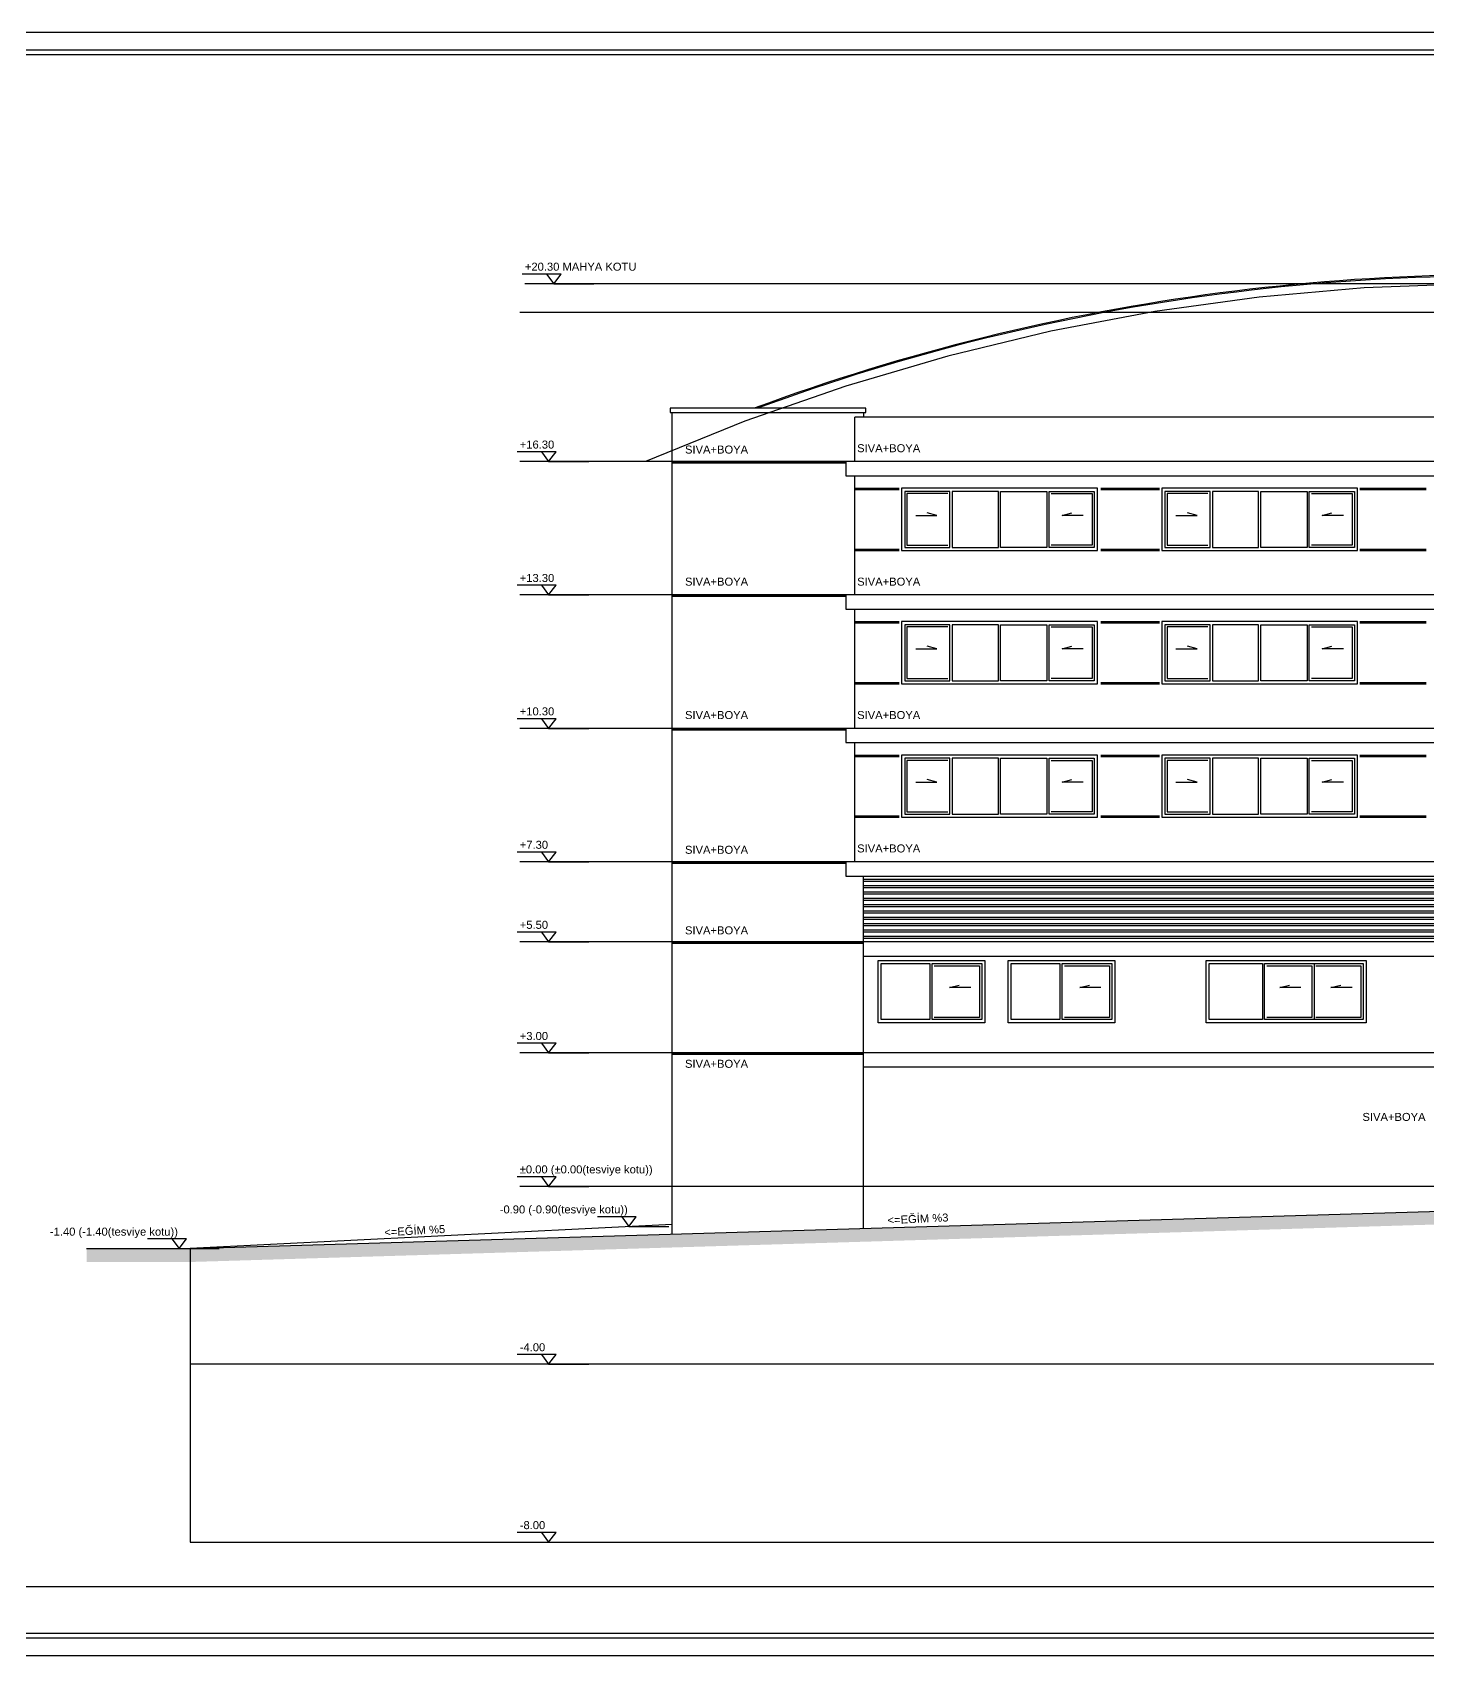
# Model space of a CAD drawing. Header units: millimetres. Extents: x 43168.9 to 43194.6, y -25545.1 to -25543.4.
# Drawn here: x 43187.417 to 43188.672, y -25544.97 to -25543.51 of the extents above; entities that cross this region are included whole.
import ezdxf

# ---------------------------------------------------------------- set-up
doc = ezdxf.new("R2010")
doc.units = ezdxf.units.MM
doc.header["$LTSCALE"] = 200
doc.linetypes.add('HIDDEN2', pattern=[0.1875, 0.125, -0.0625])
doc.linetypes.add('kesit_$0$HIDDEN2', pattern=[0.1875, 0.125, -0.0625])
for name, color, linetype in [('dograma_sgh', 43, 'Continuous'), ('gor-1_sgh', 232, 'Continuous'), ('gor-2_sgh', 161, 'Continuous'), ('gor-4_sgh', 17, 'Continuous'), ('izd-alt_sgh', 8, 'HIDDEN2'), ('kesit_$0$izd-alt_sgh', 8, 'kesit_$0$HIDDEN2'), ('kot_sgh', 7, 'Continuous'), ('pafta_sgh', 11, 'Continuous'), ('tarama-cevre_sgh', 8, 'Continuous'), ('tarama-zemin_sgh', 197, 'Continuous')]:
    doc.layers.add(name, color=color, linetype=linetype)
doc.styles.add('ARIAL', font='arial.ttf')

msp = doc.modelspace()

# ---------------------------------------------------------------- hatches: boundary and pattern name
at = {"layer": 'tarama-cevre_sgh'}
h = msp.add_hatch(color=251, dxfattribs=at)
h.dxf.hatch_style = 1
h.paths.add_polyline_path([(43189.4189, -25544.56), (43189.6721, -25544.56), (43189.6721, -25544.548), (43189.4187, -25544.548), (43187.559, -25544.604), (43187.466, -25544.604), (43187.466, -25544.616), (43187.5592, -25544.616)])

# ---------------------------------------------------------------- linework, layer by layer
at = {"color": 0}
for p, q in [((43187.8927, -25543.7273), (43187.8577, -25543.7273)), ((43187.8796, -25543.7273), (43187.8861, -25543.736)), ((43187.8861, -25543.736), (43187.8927, -25543.7273)), ((43187.8861, -25543.736), (43187.9221, -25543.736)), ((43187.8881, -25543.8873), (43187.8531, -25543.8873)), ((43187.875, -25543.8873), (43187.8815, -25543.896)), ((43187.8815, -25543.896), (43187.8881, -25543.8873)), ((43187.8815, -25543.896), (43187.9175, -25543.896)), ((43187.8881, -25544.0073), (43187.8531, -25544.0073)), ((43187.875, -25544.0073), (43187.8815, -25544.016)), ((43187.8815, -25544.016), (43187.8881, -25544.0073)), ((43187.8815, -25544.016), (43187.9175, -25544.016)), ((43187.8881, -25544.1273), (43187.8531, -25544.1273)), ((43187.875, -25544.1273), (43187.8815, -25544.136)), ((43187.8815, -25544.136), (43187.8881, -25544.1273)), ((43187.8815, -25544.136), (43187.9175, -25544.136)), ((43187.8881, -25544.2473), (43187.8531, -25544.2473)), ((43187.875, -25544.2473), (43187.8815, -25544.256)), ((43187.8815, -25544.256), (43187.8881, -25544.2473)), ((43187.8815, -25544.256), (43187.9175, -25544.256)), ((43187.8881, -25544.3193), (43187.8531, -25544.3193)), ((43187.875, -25544.3193), (43187.8815, -25544.328)), ((43187.8815, -25544.328), (43187.8881, -25544.3193)), ((43187.8815, -25544.328), (43187.9175, -25544.328)), ((43187.8881, -25544.4193), (43187.8531, -25544.4193)), ((43187.875, -25544.4193), (43187.8815, -25544.428)), ((43187.8815, -25544.428), (43187.8881, -25544.4193)), ((43187.8815, -25544.428), (43187.9175, -25544.428)), ((43187.8881, -25544.5393), (43187.8531, -25544.5393)), ((43187.875, -25544.5393), (43187.8815, -25544.548)), ((43187.8815, -25544.548), (43187.8881, -25544.5393)), ((43187.8815, -25544.548), (43187.9175, -25544.548)), ((43187.9603, -25544.5753), (43187.9253, -25544.5753)), ((43187.9472, -25544.5753), (43187.9537, -25544.584)), ((43187.9537, -25544.584), (43187.9603, -25544.5753)), ((43187.5557, -25544.5953), (43187.5207, -25544.5953)), ((43187.5426, -25544.5953), (43187.5492, -25544.604)), ((43187.5492, -25544.604), (43187.5557, -25544.5953)), ((43187.9537, -25544.584), (43187.9897, -25544.584)), ((43187.5492, -25544.604), (43187.5852, -25544.604)), ((43187.8881, -25544.6993), (43187.8531, -25544.6993)), ((43187.875, -25544.6993), (43187.8815, -25544.708)), ((43187.8815, -25544.708), (43187.8881, -25544.6993)), ((43187.8815, -25544.708), (43187.9175, -25544.708)), ((43187.8881, -25544.8593), (43187.8531, -25544.8593)), ((43187.875, -25544.8593), (43187.8815, -25544.868)), ((43187.8815, -25544.868), (43187.8881, -25544.8593)), ((43187.8815, -25544.868), (43187.9175, -25544.868))]:
    msp.add_line(p, q, dxfattribs=at)
at = {"layer": 'dograma_sgh'}
for p, q in [((43188.3749, -25543.92), (43188.1989, -25543.92)), ((43188.1989, -25543.92), (43188.1989, -25543.976)), ((43188.2423, -25543.9228), (43188.2017, -25543.9228)), ((43188.2017, -25543.9228), (43188.2017, -25543.9732)), ((43188.2403, -25543.9228), (43188.2017, -25543.9228)), ((43188.2017, -25543.9228), (43188.2017, -25543.9732)), ((43188.2403, -25543.9248), (43188.2037, -25543.9248)), ((43188.2037, -25543.9248), (43188.2037, -25543.9712)), ((43188.2423, -25543.9732), (43188.2423, -25543.9228)), ((43188.2859, -25543.9228), (43188.2443, -25543.9228)), ((43188.2443, -25543.9228), (43188.2443, -25543.9732)), ((43188.2859, -25543.9732), (43188.2859, -25543.9228)), ((43188.2879, -25543.9228), (43188.3295, -25543.9228)), ((43188.2879, -25543.9732), (43188.2879, -25543.9228)), ((43188.3295, -25543.9228), (43188.3295, -25543.9732)), ((43188.3315, -25543.9228), (43188.3721, -25543.9228)), ((43188.3315, -25543.9732), (43188.3315, -25543.9228)), ((43188.3335, -25543.9228), (43188.3721, -25543.9228)), ((43188.3335, -25543.9248), (43188.3701, -25543.9248)), ((43188.3701, -25543.9248), (43188.3701, -25543.9712)), ((43188.3721, -25543.9228), (43188.3721, -25543.9732)), ((43188.3721, -25543.9228), (43188.3721, -25543.9732)), ((43188.3749, -25543.976), (43188.3749, -25543.92)), ((43188.6089, -25543.92), (43188.4329, -25543.92)), ((43188.4329, -25543.92), (43188.4329, -25543.976)), ((43188.4763, -25543.9228), (43188.4357, -25543.9228)), ((43188.4357, -25543.9228), (43188.4357, -25543.9732)), ((43188.4743, -25543.9228), (43188.4357, -25543.9228)), ((43188.4357, -25543.9228), (43188.4357, -25543.9732)), ((43188.4743, -25543.9248), (43188.4377, -25543.9248)), ((43188.4377, -25543.9248), (43188.4377, -25543.9712)), ((43188.4763, -25543.9732), (43188.4763, -25543.9228)), ((43188.5199, -25543.9228), (43188.4783, -25543.9228)), ((43188.4783, -25543.9228), (43188.4783, -25543.9732)), ((43188.5199, -25543.9732), (43188.5199, -25543.9228)), ((43188.5219, -25543.9228), (43188.5635, -25543.9228)), ((43188.5219, -25543.9732), (43188.5219, -25543.9228)), ((43188.5635, -25543.9228), (43188.5635, -25543.9732)), ((43188.5655, -25543.9228), (43188.6061, -25543.9228)), ((43188.5655, -25543.9732), (43188.5655, -25543.9228)), ((43188.5675, -25543.9228), (43188.6061, -25543.9228)), ((43188.5675, -25543.9248), (43188.6041, -25543.9248)), ((43188.6041, -25543.9248), (43188.6041, -25543.9712)), ((43188.6061, -25543.9228), (43188.6061, -25543.9732)), ((43188.6061, -25543.9228), (43188.6061, -25543.9732)), ((43188.6089, -25543.976), (43188.6089, -25543.92)), ((43188.2116, -25543.9444), (43188.2306, -25543.9444)), ((43188.2306, -25543.9444), (43188.222, -25543.9421)), ((43188.3432, -25543.9444), (43188.3519, -25543.9421)), ((43188.3622, -25543.9444), (43188.3432, -25543.9444)), ((43188.4456, -25543.9444), (43188.4646, -25543.9444)), ((43188.4646, -25543.9444), (43188.456, -25543.9421)), ((43188.5772, -25543.9444), (43188.5859, -25543.9421)), ((43188.5962, -25543.9444), (43188.5772, -25543.9444)), ((43188.1989, -25543.976), (43188.3749, -25543.976)), ((43188.2017, -25543.9732), (43188.2403, -25543.9732)), ((43188.2017, -25543.9732), (43188.2403, -25543.9732)), ((43188.2037, -25543.9712), (43188.2403, -25543.9712)), ((43188.2403, -25543.9732), (43188.2423, -25543.9732)), ((43188.2443, -25543.9732), (43188.2859, -25543.9732)), ((43188.3295, -25543.9732), (43188.2879, -25543.9732)), ((43188.3335, -25543.9732), (43188.3315, -25543.9732)), ((43188.3701, -25543.9712), (43188.3335, -25543.9712)), ((43188.3721, -25543.9732), (43188.3335, -25543.9732)), ((43188.3721, -25543.9732), (43188.3335, -25543.9732)), ((43188.4329, -25543.976), (43188.6089, -25543.976)), ((43188.4357, -25543.9732), (43188.4743, -25543.9732)), ((43188.4357, -25543.9732), (43188.4743, -25543.9732)), ((43188.4377, -25543.9712), (43188.4743, -25543.9712)), ((43188.4743, -25543.9732), (43188.4763, -25543.9732)), ((43188.4783, -25543.9732), (43188.5199, -25543.9732)), ((43188.5635, -25543.9732), (43188.5219, -25543.9732)), ((43188.5675, -25543.9732), (43188.5655, -25543.9732)), ((43188.6041, -25543.9712), (43188.5675, -25543.9712)), ((43188.6061, -25543.9732), (43188.5675, -25543.9732)), ((43188.6061, -25543.9732), (43188.5675, -25543.9732)), ((43188.3749, -25544.04), (43188.1989, -25544.04)), ((43188.1989, -25544.04), (43188.1989, -25544.096)), ((43188.2423, -25544.0428), (43188.2017, -25544.0428)), ((43188.2017, -25544.0428), (43188.2017, -25544.0932)), ((43188.2403, -25544.0428), (43188.2017, -25544.0428)), ((43188.2017, -25544.0428), (43188.2017, -25544.0932)), ((43188.2423, -25544.0932), (43188.2423, -25544.0428)), ((43188.2859, -25544.0428), (43188.2443, -25544.0428)), ((43188.2443, -25544.0428), (43188.2443, -25544.0932)), ((43188.2859, -25544.0932), (43188.2859, -25544.0428)), ((43188.2879, -25544.0428), (43188.3295, -25544.0428)), ((43188.2879, -25544.0932), (43188.2879, -25544.0428)), ((43188.3295, -25544.0428), (43188.3295, -25544.0932)), ((43188.3315, -25544.0428), (43188.3721, -25544.0428)), ((43188.3315, -25544.0932), (43188.3315, -25544.0428)), ((43188.3335, -25544.0428), (43188.3721, -25544.0428)), ((43188.3721, -25544.0428), (43188.3721, -25544.0932)), ((43188.3721, -25544.0428), (43188.3721, -25544.0932)), ((43188.3749, -25544.096), (43188.3749, -25544.04)), ((43188.6089, -25544.04), (43188.4329, -25544.04)), ((43188.4329, -25544.04), (43188.4329, -25544.096)), ((43188.4763, -25544.0428), (43188.4357, -25544.0428)), ((43188.4357, -25544.0428), (43188.4357, -25544.0932)), ((43188.4743, -25544.0428), (43188.4357, -25544.0428)), ((43188.4357, -25544.0428), (43188.4357, -25544.0932)), ((43188.4763, -25544.0932), (43188.4763, -25544.0428)), ((43188.5199, -25544.0428), (43188.4783, -25544.0428)), ((43188.4783, -25544.0428), (43188.4783, -25544.0932)), ((43188.5199, -25544.0932), (43188.5199, -25544.0428)), ((43188.5219, -25544.0428), (43188.5635, -25544.0428)), ((43188.5219, -25544.0932), (43188.5219, -25544.0428)), ((43188.5635, -25544.0428), (43188.5635, -25544.0932)), ((43188.5655, -25544.0428), (43188.6061, -25544.0428)), ((43188.5655, -25544.0932), (43188.5655, -25544.0428)), ((43188.5675, -25544.0428), (43188.6061, -25544.0428)), ((43188.6061, -25544.0428), (43188.6061, -25544.0932)), ((43188.6061, -25544.0428), (43188.6061, -25544.0932)), ((43188.6089, -25544.096), (43188.6089, -25544.04)), ((43188.2403, -25544.0448), (43188.2037, -25544.0448)), ((43188.2037, -25544.0448), (43188.2037, -25544.0912)), ((43188.3335, -25544.0448), (43188.3701, -25544.0448)), ((43188.3701, -25544.0448), (43188.3701, -25544.0912)), ((43188.4743, -25544.0448), (43188.4377, -25544.0448)), ((43188.4377, -25544.0448), (43188.4377, -25544.0912)), ((43188.5675, -25544.0448), (43188.6041, -25544.0448)), ((43188.6041, -25544.0448), (43188.6041, -25544.0912)), ((43188.2116, -25544.0644), (43188.2306, -25544.0644)), ((43188.2306, -25544.0644), (43188.222, -25544.0621)), ((43188.3432, -25544.0644), (43188.3519, -25544.0621)), ((43188.3622, -25544.0644), (43188.3432, -25544.0644)), ((43188.4456, -25544.0644), (43188.4646, -25544.0644)), ((43188.4646, -25544.0644), (43188.456, -25544.0621)), ((43188.5772, -25544.0644), (43188.5859, -25544.0621)), ((43188.5962, -25544.0644), (43188.5772, -25544.0644)), ((43188.1989, -25544.096), (43188.3749, -25544.096)), ((43188.2017, -25544.0932), (43188.2403, -25544.0932)), ((43188.2017, -25544.0932), (43188.2403, -25544.0932)), ((43188.2037, -25544.0912), (43188.2403, -25544.0912)), ((43188.2403, -25544.0932), (43188.2423, -25544.0932)), ((43188.2443, -25544.0932), (43188.2859, -25544.0932)), ((43188.3295, -25544.0932), (43188.2879, -25544.0932)), ((43188.3335, -25544.0932), (43188.3315, -25544.0932)), ((43188.3701, -25544.0912), (43188.3335, -25544.0912)), ((43188.3721, -25544.0932), (43188.3335, -25544.0932)), ((43188.3721, -25544.0932), (43188.3335, -25544.0932)), ((43188.4329, -25544.096), (43188.6089, -25544.096)), ((43188.4357, -25544.0932), (43188.4743, -25544.0932)), ((43188.4357, -25544.0932), (43188.4743, -25544.0932)), ((43188.4377, -25544.0912), (43188.4743, -25544.0912)), ((43188.4743, -25544.0932), (43188.4763, -25544.0932)), ((43188.4783, -25544.0932), (43188.5199, -25544.0932)), ((43188.5635, -25544.0932), (43188.5219, -25544.0932)), ((43188.5675, -25544.0932), (43188.5655, -25544.0932)), ((43188.6041, -25544.0912), (43188.5675, -25544.0912)), ((43188.6061, -25544.0932), (43188.5675, -25544.0932)), ((43188.6061, -25544.0932), (43188.5675, -25544.0932)), ((43188.3749, -25544.16), (43188.1989, -25544.16)), ((43188.1989, -25544.16), (43188.1989, -25544.216)), ((43188.2423, -25544.1628), (43188.2017, -25544.1628)), ((43188.2017, -25544.1628), (43188.2017, -25544.2132)), ((43188.2403, -25544.1628), (43188.2017, -25544.1628)), ((43188.2017, -25544.1628), (43188.2017, -25544.2132)), ((43188.2403, -25544.1648), (43188.2037, -25544.1648)), ((43188.2037, -25544.1648), (43188.2037, -25544.2112)), ((43188.2423, -25544.2132), (43188.2423, -25544.1628)), ((43188.2859, -25544.1628), (43188.2443, -25544.1628)), ((43188.2443, -25544.1628), (43188.2443, -25544.2132)), ((43188.2859, -25544.2132), (43188.2859, -25544.1628)), ((43188.2879, -25544.1628), (43188.3295, -25544.1628)), ((43188.2879, -25544.2132), (43188.2879, -25544.1628)), ((43188.3295, -25544.1628), (43188.3295, -25544.2132)), ((43188.3315, -25544.1628), (43188.3721, -25544.1628)), ((43188.3315, -25544.2132), (43188.3315, -25544.1628)), ((43188.3335, -25544.1628), (43188.3721, -25544.1628)), ((43188.3335, -25544.1648), (43188.3701, -25544.1648)), ((43188.3701, -25544.1648), (43188.3701, -25544.2112)), ((43188.3721, -25544.1628), (43188.3721, -25544.2132)), ((43188.3721, -25544.1628), (43188.3721, -25544.2132)), ((43188.3749, -25544.216), (43188.3749, -25544.16)), ((43188.6089, -25544.16), (43188.4329, -25544.16)), ((43188.4329, -25544.16), (43188.4329, -25544.216)), ((43188.4763, -25544.1628), (43188.4357, -25544.1628)), ((43188.4357, -25544.1628), (43188.4357, -25544.2132)), ((43188.4743, -25544.1628), (43188.4357, -25544.1628)), ((43188.4357, -25544.1628), (43188.4357, -25544.2132)), ((43188.4743, -25544.1648), (43188.4377, -25544.1648)), ((43188.4377, -25544.1648), (43188.4377, -25544.2112)), ((43188.4763, -25544.2132), (43188.4763, -25544.1628)), ((43188.5199, -25544.1628), (43188.4783, -25544.1628)), ((43188.4783, -25544.1628), (43188.4783, -25544.2132)), ((43188.5199, -25544.2132), (43188.5199, -25544.1628)), ((43188.5219, -25544.1628), (43188.5635, -25544.1628)), ((43188.5219, -25544.2132), (43188.5219, -25544.1628)), ((43188.5635, -25544.1628), (43188.5635, -25544.2132)), ((43188.5655, -25544.1628), (43188.6061, -25544.1628)), ((43188.5655, -25544.2132), (43188.5655, -25544.1628)), ((43188.5675, -25544.1628), (43188.6061, -25544.1628)), ((43188.5675, -25544.1648), (43188.6041, -25544.1648)), ((43188.6041, -25544.1648), (43188.6041, -25544.2112)), ((43188.6061, -25544.1628), (43188.6061, -25544.2132)), ((43188.6061, -25544.1628), (43188.6061, -25544.2132)), ((43188.6089, -25544.216), (43188.6089, -25544.16)), ((43188.2116, -25544.1844), (43188.2306, -25544.1844)), ((43188.2306, -25544.1844), (43188.222, -25544.1821)), ((43188.3432, -25544.1844), (43188.3519, -25544.1821)), ((43188.3622, -25544.1844), (43188.3432, -25544.1844)), ((43188.4456, -25544.1844), (43188.4646, -25544.1844)), ((43188.4646, -25544.1844), (43188.456, -25544.1821)), ((43188.5772, -25544.1844), (43188.5859, -25544.1821)), ((43188.5962, -25544.1844), (43188.5772, -25544.1844)), ((43188.1989, -25544.216), (43188.3749, -25544.216)), ((43188.2017, -25544.2132), (43188.2403, -25544.2132)), ((43188.2017, -25544.2132), (43188.2403, -25544.2132)), ((43188.2037, -25544.2112), (43188.2403, -25544.2112)), ((43188.2403, -25544.2132), (43188.2423, -25544.2132)), ((43188.2443, -25544.2132), (43188.2859, -25544.2132)), ((43188.3295, -25544.2132), (43188.2879, -25544.2132)), ((43188.3335, -25544.2132), (43188.3315, -25544.2132)), ((43188.3701, -25544.2112), (43188.3335, -25544.2112)), ((43188.3721, -25544.2132), (43188.3335, -25544.2132)), ((43188.3721, -25544.2132), (43188.3335, -25544.2132)), ((43188.4329, -25544.216), (43188.6089, -25544.216)), ((43188.4357, -25544.2132), (43188.4743, -25544.2132)), ((43188.4357, -25544.2132), (43188.4743, -25544.2132)), ((43188.4377, -25544.2112), (43188.4743, -25544.2112)), ((43188.4743, -25544.2132), (43188.4763, -25544.2132)), ((43188.4783, -25544.2132), (43188.5199, -25544.2132)), ((43188.5635, -25544.2132), (43188.5219, -25544.2132)), ((43188.5675, -25544.2132), (43188.5655, -25544.2132)), ((43188.6041, -25544.2112), (43188.5675, -25544.2112)), ((43188.6061, -25544.2132), (43188.5675, -25544.2132)), ((43188.6061, -25544.2132), (43188.5675, -25544.2132)), ((43188.1777, -25544.4008), (43188.1777, -25544.3448)), ((43188.1777, -25544.3448), (43188.2737, -25544.3448)), ((43188.1805, -25544.3476), (43188.2243, -25544.3476)), ((43188.1805, -25544.398), (43188.1805, -25544.3476)), ((43188.2243, -25544.3476), (43188.2243, -25544.398)), ((43188.2263, -25544.3476), (43188.2709, -25544.3476)), ((43188.2263, -25544.398), (43188.2263, -25544.3476)), ((43188.2283, -25544.3476), (43188.2709, -25544.3476)), ((43188.2283, -25544.3496), (43188.2689, -25544.3496)), ((43188.2689, -25544.3496), (43188.2689, -25544.396)), ((43188.2709, -25544.3476), (43188.2709, -25544.398)), ((43188.2709, -25544.3476), (43188.2709, -25544.398)), ((43188.2737, -25544.3448), (43188.2737, -25544.4008)), ((43188.2947, -25544.4008), (43188.2947, -25544.3448)), ((43188.2947, -25544.3448), (43188.3907, -25544.3448)), ((43188.2975, -25544.3476), (43188.3413, -25544.3476)), ((43188.2975, -25544.398), (43188.2975, -25544.3476)), ((43188.3413, -25544.3476), (43188.3413, -25544.398)), ((43188.3433, -25544.3476), (43188.3879, -25544.3476)), ((43188.3433, -25544.398), (43188.3433, -25544.3476)), ((43188.3453, -25544.3476), (43188.3879, -25544.3476)), ((43188.3453, -25544.3496), (43188.3859, -25544.3496)), ((43188.3859, -25544.3496), (43188.3859, -25544.396)), ((43188.3879, -25544.3476), (43188.3879, -25544.398)), ((43188.3879, -25544.3476), (43188.3879, -25544.398)), ((43188.3907, -25544.3448), (43188.3907, -25544.4008)), ((43188.4727, -25544.4008), (43188.4727, -25544.3448)), ((43188.4727, -25544.3448), (43188.6167, -25544.3448)), ((43188.4755, -25544.3476), (43188.5233, -25544.3476)), ((43188.4755, -25544.398), (43188.4755, -25544.3476)), ((43188.5233, -25544.3476), (43188.5233, -25544.398)), ((43188.5253, -25544.3476), (43188.6139, -25544.3476)), ((43188.5253, -25544.398), (43188.5253, -25544.3476)), ((43188.5273, -25544.3496), (43188.5679, -25544.3496)), ((43188.5679, -25544.3496), (43188.5679, -25544.396)), ((43188.5699, -25544.3476), (43188.5699, -25544.398)), ((43188.5713, -25544.3476), (43188.6139, -25544.3476)), ((43188.5713, -25544.3496), (43188.6119, -25544.3496)), ((43188.6119, -25544.3496), (43188.6119, -25544.396)), ((43188.6139, -25544.3476), (43188.6139, -25544.398)), ((43188.6139, -25544.3476), (43188.6139, -25544.398)), ((43188.6167, -25544.3448), (43188.6167, -25544.4008)), ((43188.242, -25544.3692), (43188.2507, -25544.3669)), ((43188.261, -25544.3692), (43188.242, -25544.3692)), ((43188.359, -25544.3692), (43188.3677, -25544.3669)), ((43188.378, -25544.3692), (43188.359, -25544.3692)), ((43188.539, -25544.3692), (43188.5477, -25544.3669)), ((43188.558, -25544.3692), (43188.539, -25544.3692)), ((43188.585, -25544.3692), (43188.5937, -25544.3669)), ((43188.604, -25544.3692), (43188.585, -25544.3692)), ((43188.2737, -25544.4008), (43188.1777, -25544.4008)), ((43188.2243, -25544.398), (43188.1805, -25544.398)), ((43188.2283, -25544.398), (43188.2263, -25544.398)), ((43188.2689, -25544.396), (43188.2283, -25544.396)), ((43188.2709, -25544.398), (43188.2283, -25544.398)), ((43188.2709, -25544.398), (43188.2283, -25544.398)), ((43188.3907, -25544.4008), (43188.2947, -25544.4008)), ((43188.3413, -25544.398), (43188.2975, -25544.398)), ((43188.3453, -25544.398), (43188.3433, -25544.398)), ((43188.3859, -25544.396), (43188.3453, -25544.396)), ((43188.3879, -25544.398), (43188.3453, -25544.398)), ((43188.3879, -25544.398), (43188.3453, -25544.398)), ((43188.6167, -25544.4008), (43188.4727, -25544.4008)), ((43188.5233, -25544.398), (43188.4755, -25544.398)), ((43188.5713, -25544.398), (43188.5253, -25544.398)), ((43188.5679, -25544.396), (43188.5273, -25544.396)), ((43188.6119, -25544.396), (43188.5713, -25544.396)), ((43188.6139, -25544.398), (43188.5713, -25544.398)), ((43188.6139, -25544.398), (43188.5713, -25544.398))]:
    msp.add_line(p, q, dxfattribs=at)
at = {"layer": 'gor-1_sgh'}
for p, q in [((43189.3787, -25543.896), (43188.1487, -25543.896)), ((43188.1487, -25543.896), (43188.1487, -25543.9088)), ((43188.1487, -25543.9088), (43189.3787, -25543.9088)), ((43189.3787, -25544.016), (43188.1487, -25544.016)), ((43188.1487, -25544.016), (43188.1487, -25544.0288)), ((43188.1487, -25544.0288), (43189.3787, -25544.0288)), ((43189.3787, -25544.136), (43188.1487, -25544.136)), ((43188.1487, -25544.136), (43188.1487, -25544.1488)), ((43188.1487, -25544.1488), (43189.3787, -25544.1488)), ((43189.3787, -25544.256), (43188.1487, -25544.256)), ((43188.1487, -25544.256), (43188.1487, -25544.2688)), ((43188.1487, -25544.2688), (43189.3787, -25544.2688)), ((43189.4267, -25544.328), (43188.1647, -25544.328)), ((43188.1647, -25544.3408), (43189.4267, -25544.3408)), ((43187.559, -25544.604), (43189.4187, -25544.548)), ((43187.466, -25544.604), (43187.559, -25544.604))]:
    msp.add_line(p, q, dxfattribs=at)
at = {"layer": 'gor-2_sgh'}
for p, q in [((43188.1667, -25543.848), (43187.9907, -25543.848)), ((43187.9907, -25543.848), (43187.9907, -25543.852)), ((43187.9907, -25543.852), (43188.1667, -25543.852)), ((43187.9927, -25544.5909), (43187.9927, -25543.852)), ((43188.1647, -25543.852), (43188.1647, -25543.856)), ((43188.1667, -25543.852), (43188.1667, -25543.848)), ((43189.3707, -25543.856), (43188.1567, -25543.856)), ((43188.1567, -25543.896), (43188.1567, -25543.856)), ((43189.3707, -25543.856), (43188.2807, -25543.856)), ((43188.1567, -25544.016), (43188.1567, -25543.9088)), ((43188.1567, -25544.136), (43188.1567, -25544.0288)), ((43188.1567, -25544.256), (43188.1567, -25544.1488)), ((43188.1647, -25544.5858), (43188.1647, -25544.2688)), ((43189.2987, -25544.4408), (43188.1647, -25544.4408)), ((43187.9927, -25544.5823), (43187.559, -25544.604))]:
    msp.add_line(p, q, dxfattribs=at)
for radius, start, end in [(1.9264, 84.6081, 110.3299), (1.9254, 84.6053, 110.2494)]:
    msp.add_arc((43188.7357, -25545.6544), radius, start, end, dxfattribs=at)
at = {"layer": 'gor-4_sgh'}
for p, q in [((43187.9927, -25543.896), (43188.1487, -25543.896)), ((43187.9927, -25543.8972), (43188.1487, -25543.8972)), ((43188.1567, -25543.92), (43188.1967, -25543.92)), ((43188.1567, -25543.9212), (43188.1967, -25543.9212)), ((43188.3779, -25543.92), (43188.4307, -25543.92)), ((43188.3779, -25543.9212), (43188.4307, -25543.9212)), ((43188.6109, -25543.92), (43188.6707, -25543.92)), ((43188.6109, -25543.9212), (43188.6707, -25543.9212)), ((43188.1567, -25543.9748), (43188.1967, -25543.9748)), ((43188.1567, -25543.976), (43188.1967, -25543.976)), ((43188.3779, -25543.9748), (43188.4307, -25543.9748)), ((43188.3779, -25543.976), (43188.4307, -25543.976)), ((43188.6109, -25543.9748), (43188.6707, -25543.9748)), ((43188.6109, -25543.976), (43188.6707, -25543.976)), ((43187.9927, -25544.016), (43188.1487, -25544.016)), ((43187.9927, -25544.0172), (43188.1487, -25544.0172)), ((43188.1567, -25544.04), (43188.1967, -25544.04)), ((43188.1567, -25544.0412), (43188.1967, -25544.0412)), ((43188.3779, -25544.04), (43188.4307, -25544.04)), ((43188.3779, -25544.0412), (43188.4307, -25544.0412)), ((43188.6109, -25544.04), (43188.6707, -25544.04)), ((43188.6109, -25544.0412), (43188.6707, -25544.0412)), ((43188.1567, -25544.0948), (43188.1967, -25544.0948)), ((43188.1567, -25544.096), (43188.1967, -25544.096)), ((43188.3779, -25544.0948), (43188.4307, -25544.0948)), ((43188.3779, -25544.096), (43188.4307, -25544.096)), ((43188.6109, -25544.0948), (43188.6707, -25544.0948)), ((43188.6109, -25544.096), (43188.6707, -25544.096)), ((43187.9927, -25544.136), (43188.1487, -25544.136)), ((43187.9927, -25544.1372), (43188.1487, -25544.1372)), ((43188.1567, -25544.16), (43188.1967, -25544.16)), ((43188.1567, -25544.1612), (43188.1967, -25544.1612)), ((43188.3779, -25544.16), (43188.4307, -25544.16)), ((43188.3779, -25544.1612), (43188.4307, -25544.1612)), ((43188.6109, -25544.16), (43188.6707, -25544.16)), ((43188.6109, -25544.1612), (43188.6707, -25544.1612)), ((43188.1567, -25544.2148), (43188.1967, -25544.2148)), ((43188.1567, -25544.216), (43188.1967, -25544.216)), ((43188.3779, -25544.2148), (43188.4307, -25544.2148)), ((43188.3779, -25544.216), (43188.4307, -25544.216)), ((43188.6109, -25544.2148), (43188.6707, -25544.2148)), ((43188.6109, -25544.216), (43188.6707, -25544.216)), ((43187.9927, -25544.256), (43188.1487, -25544.256)), ((43187.9927, -25544.2572), (43188.1487, -25544.2572)), ((43187.9927, -25544.328), (43188.1647, -25544.328)), ((43187.9927, -25544.3292), (43188.1647, -25544.3292)), ((43187.9927, -25544.428), (43188.1647, -25544.428)), ((43187.9927, -25544.4292), (43188.1647, -25544.4292))]:
    msp.add_line(p, q, dxfattribs=at)
at = {"layer": 'izd-alt_sgh'}
msp.add_arc((43188.7357, -25545.6544), 1.9184, 67.9886, 113.5664, dxfattribs=at)
at = {"layer": 'kesit_$0$izd-alt_sgh'}
for p, q in [((43189.6112, -25543.736), (43187.8601, -25543.736)), ((43189.6066, -25543.762), (43187.8555, -25543.762)), ((43189.6066, -25543.896), (43187.8555, -25543.896)), ((43189.6066, -25544.016), (43187.8555, -25544.016)), ((43189.6066, -25544.136), (43187.8555, -25544.136)), ((43189.6066, -25544.256), (43187.8555, -25544.256)), ((43189.6066, -25544.328), (43187.8555, -25544.328)), ((43189.6066, -25544.428), (43187.8555, -25544.428)), ((43189.6066, -25544.548), (43187.8555, -25544.548)), ((43187.559, -25544.604), (43187.559, -25544.868)), ((43189.4187, -25544.708), (43187.559, -25544.708)), ((43187.559, -25544.868), (43189.4187, -25544.868))]:
    msp.add_line(p, q, dxfattribs=at)
at = {"layer": 'pafta_sgh'}
for p, q in [((43194.5559, -25543.51), (43185.3559, -25543.51)), ((43194.5399, -25543.526), (43185.3719, -25543.526)), ((43194.5359, -25543.53), (43185.3759, -25543.53)), ((43185.3759, -25544.908), (43194.5359, -25544.908)), ((43185.3719, -25544.954), (43194.5399, -25544.954)), ((43185.3759, -25544.95), (43194.5359, -25544.95)), ((43185.3559, -25544.97), (43194.5559, -25544.97))]:
    msp.add_line(p, q, dxfattribs=at)
at = {"layer": 'tarama-zemin_sgh'}
for p, q in [((43189.4187, -25544.2718), (43188.1647, -25544.2718)), ((43189.4187, -25544.2737), (43188.1647, -25544.2737)), ((43189.4187, -25544.2775), (43188.1647, -25544.2775)), ((43189.4187, -25544.2794), (43188.1647, -25544.2794)), ((43189.4187, -25544.2832), (43188.1647, -25544.2832)), ((43189.4187, -25544.2851), (43188.1647, -25544.2851)), ((43189.4187, -25544.2889), (43188.1647, -25544.2889)), ((43189.4187, -25544.2908), (43188.1647, -25544.2908)), ((43189.4187, -25544.2946), (43188.1647, -25544.2946)), ((43189.4187, -25544.2965), (43188.1647, -25544.2965)), ((43189.4187, -25544.3003), (43188.1647, -25544.3003)), ((43189.4187, -25544.3023), (43188.1647, -25544.3023)), ((43189.4187, -25544.3061), (43188.1647, -25544.3061)), ((43189.4187, -25544.308), (43188.1647, -25544.308)), ((43189.4187, -25544.3118), (43188.1647, -25544.3118)), ((43189.4187, -25544.3137), (43188.1647, -25544.3137)), ((43189.4187, -25544.3175), (43188.1647, -25544.3175)), ((43189.4187, -25544.3194), (43188.1647, -25544.3194)), ((43189.4187, -25544.3232), (43188.1647, -25544.3232)), ((43189.4187, -25544.3251), (43188.1647, -25544.3251))]:
    msp.add_line(p, q, dxfattribs=at)

# ---------------------------------------------------------------- texts
at = {"layer": 'kot_sgh', "style": 'ARIAL'}
for s, p in [('+20.30 MAHYA KOTU', (43187.8601, -25543.7243)), ('+16.30', (43187.8555, -25543.8843)), ('SIVA+BOYA', (43188.0041, -25543.8888)), ('SIVA+BOYA', (43188.1589, -25543.8876)), ('+13.30', (43187.8555, -25544.0043)), ('SIVA+BOYA', (43188.0041, -25544.0076)), ('SIVA+BOYA', (43188.1589, -25544.0076)), ('+10.30', (43187.8555, -25544.1243)), ('SIVA+BOYA', (43188.0041, -25544.1276)), ('SIVA+BOYA', (43188.1589, -25544.1276)), ('+7.30', (43187.8555, -25544.2443)), ('SIVA+BOYA', (43188.0041, -25544.2488)), ('SIVA+BOYA', (43188.1589, -25544.2476)), ('+5.50', (43187.8555, -25544.3163)), ('SIVA+BOYA', (43188.0041, -25544.3213)), ('+3.00', (43187.8555, -25544.4163)), ('SIVA+BOYA', (43188.0041, -25544.4413)), ('SIVA+BOYA', (43188.6133, -25544.4891)), ('±0.00 (±0.00(tesviye kotu))', (43187.8555, -25544.5363)), ('-0.90 (-0.90(tesviye kotu))', (43187.8375, -25544.5723)), ('-1.40 (-1.40(tesviye kotu))', (43187.433, -25544.5923)), ('-4.00', (43187.8555, -25544.6963)), ('-8.00', (43187.8555, -25544.8563))]:
    msp.add_text(s, height=0.0072, dxfattribs=at).set_placement(p)
for s, rotation, p in [('<=EĞİM %%%5', 3.1931, (43187.7339, -25544.5929)), ('<=EĞİM %%%3', 2.6283, (43188.1864, -25544.582))]:
    msp.add_text(s, height=0.0072, rotation=rotation, dxfattribs=at).set_placement(p)

doc.saveas('drawing.dxf')
